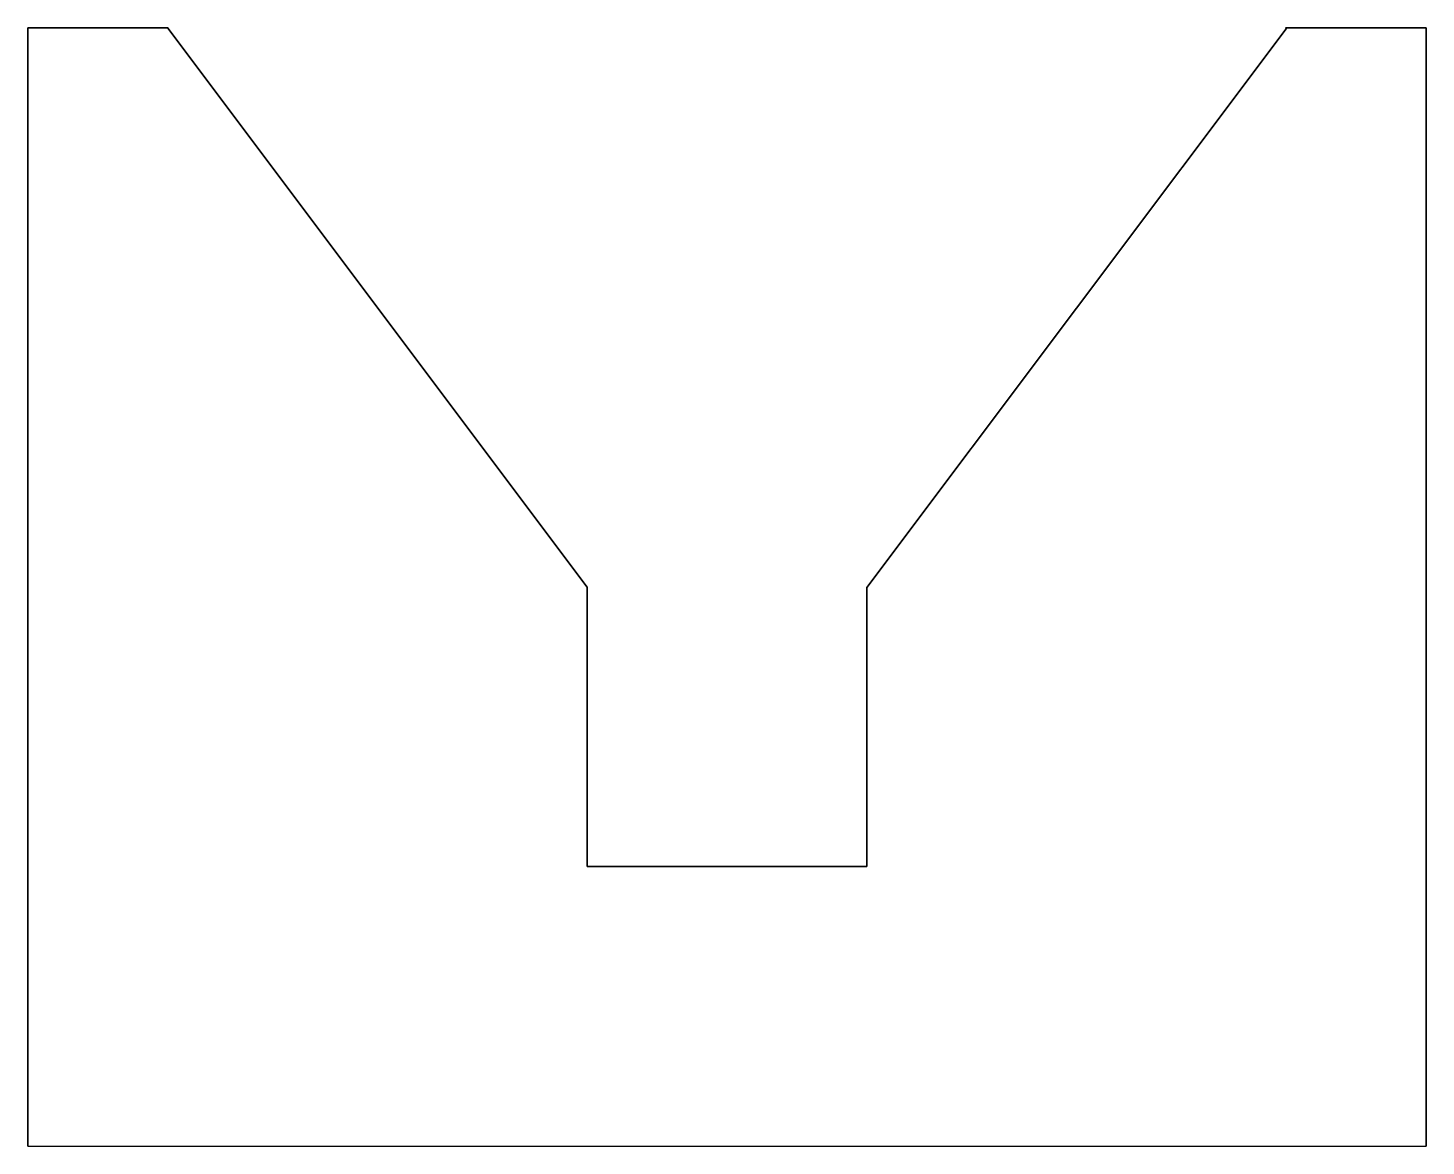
# Model space of a CAD drawing. Extents: x -1 to 9, y 0 to 8.
import ezdxf

# ---------------------------------------------------------------- set-up
doc = ezdxf.new("R2010")
doc.units = 0
doc.layers.get('0').update_dxf_attribs({"linetype": 'CONTINUOUS'})

# ---------------------------------------------------------------- blocks, each defined once
blk = doc.blocks.new('*U11')
at = {"color": 7}
for p, q in [((-1, 8, 5), (0.002466, 8, 5)), ((0.002466, 8), (-1, 8)), ((-1, 0), (-1, 8)), ((-1, 8), (-1, 8, 5)), ((-1, 8, 5), (-1, 0, 5)), ((0.002467, 8, 5), (0.000086, 7.998214, 5)), ((0.000344, 7.998408), (0.002466, 8)), ((0.002466, 8), (0.002466, 8, 5)), ((7.99533, 8, 5), (9, 8, 5)), ((9, 8), (7.995331, 8)), ((7.995331, 8), (8, 7.996499)), ((7.995332, 8, 5), (7.995332, 8)), ((8, 7.996499, 5), (7.995332, 8, 5)), ((9, 8), (9, 8, 5)), ((9, 8, 5), (9, 0, 5)), ((9, 0), (9, 8)), ((3, 3.998882), (0.000086, 7.998753)), ((0.000344, 7.998408), (0.000344, 7.998408, 5)), ((0.000344, 7.998408, 5), (3, 3.998882, 5)), ((8, 7.994464), (5.00097, 3.995772)), ((5.00097, 3.995772, 5), (8, 7.994464, 5)), ((8, 7.996499, 5), (8, 7.996499)), ((8, 7.996498, 5), (8, 7.994463, 5)), ((8, 7.996498), (8, 7.994464)), ((8, 7.994463), (8, 7.994463, 5)), ((3, 2), (3, 3.998882)), ((3, 3.998882, 5), (3, 3.998882)), ((3, 3.998882, 5), (3, 2, 5)), ((5.00097, 3.995772), (5, 3.996499)), ((5, 3.996499, 5), (5.00097, 3.995772, 5)), ((5, 3.996499), (5, 2)), ((5, 3.996499), (5, 3.996499, 5)), ((5, 2, 5), (5, 3.996499, 5)), ((5.00097, 3.995772), (5.00097, 3.995772, 5)), ((5, 2), (3, 2)), ((3, 2), (3, 2, 5)), ((3, 2, 5), (5, 2, 5)), ((5, 2, 5), (5, 2)), ((-1, 0, 5), (9, 0, 5)), ((-1, 0), (9, 0)), ((-1, 0, 5), (-1, 0)), ((9, 0, 5), (9, 0))]:
    blk.add_line(p, q, dxfattribs=at)

msp = doc.modelspace()

# ---------------------------------------------------------------- block references
msp.add_blockref('*U11', (0, 0))

doc.saveas('drawing.dxf')
